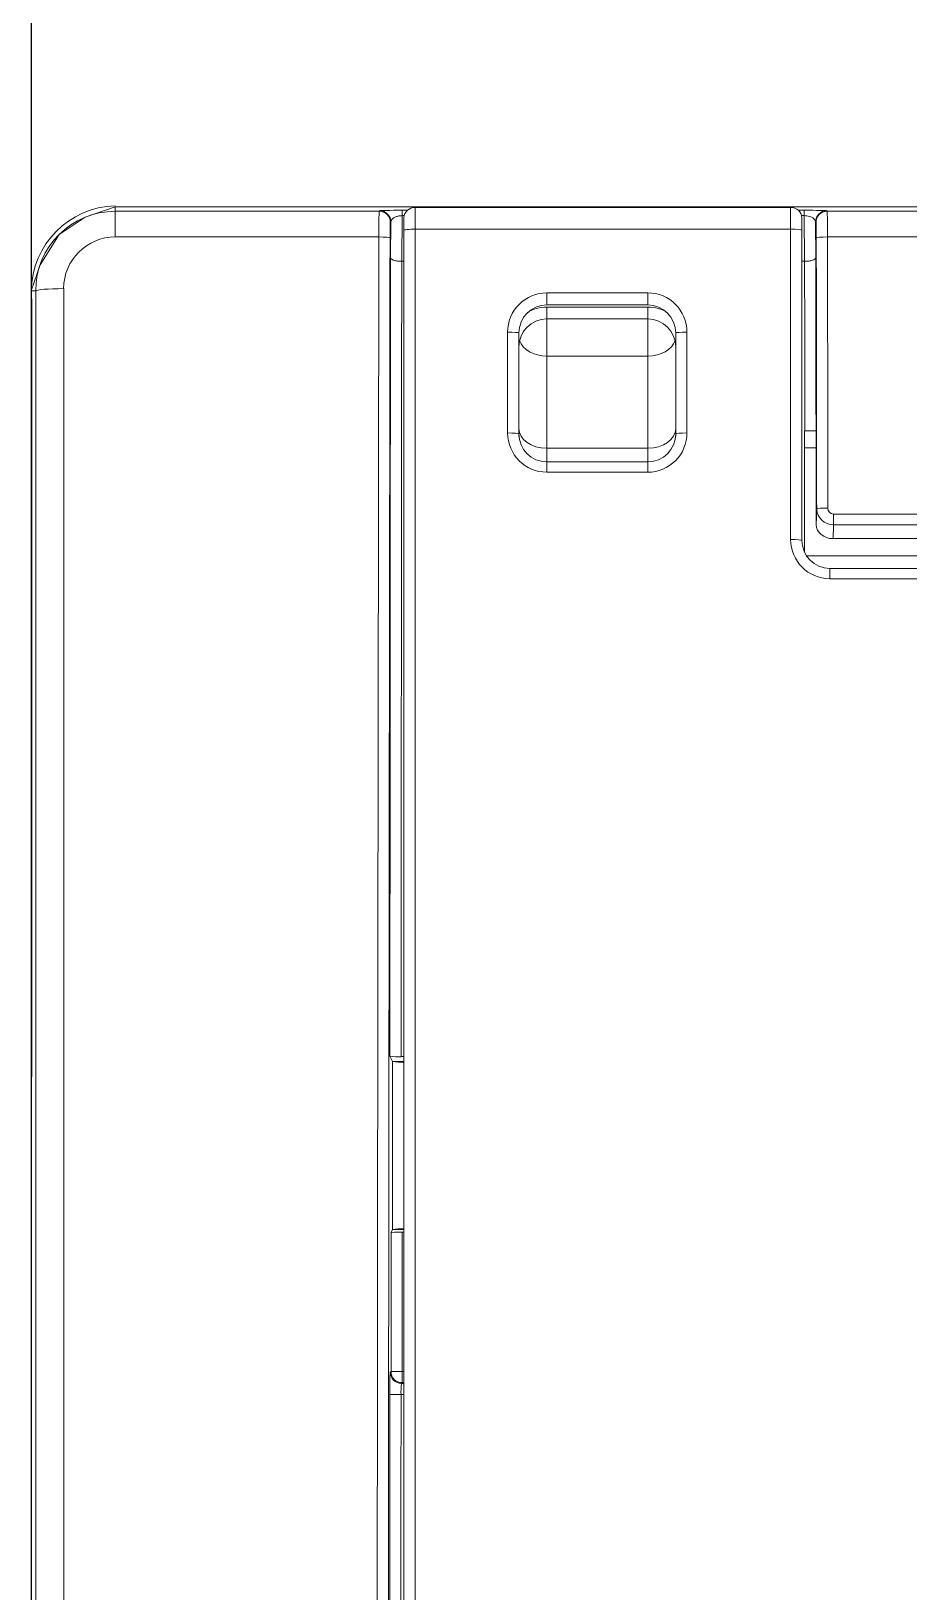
# Model space of a CAD drawing. Header units: millimetres. Extents: x 41350 to 54029, y 25852 to 34717.
# Drawn here: x 46903.9 to 46919.56, y 32970.82 to 32998.66 of the extents above; entities that cross this region are included whole.
import ezdxf

# ---------------------------------------------------------------- set-up
doc = ezdxf.new("R2010")
doc.units = ezdxf.units.MM
doc.set_wipeout_variables(frame=1)
doc.layers.add('! NO PLOT !', color=7, linetype='Continuous', true_color=0xff75dd, plot=False)
doc.layers.add('000-PI-Oprema', color=30, linetype='Continuous', lineweight=5)

# ---------------------------------------------------------------- blocks, each defined once
blk = doc.blocks.new('6EP4438-7EB00-3DX0')
at = {"layer": '000-PI-Oprema'}
for p, q in [((-21.541, 67.313), (-21.003, 67.5)), ((-21.003, 67.5), (21, 67.5)), ((-21.003, 67.5), (-21.003, 67.5)), ((-20.794, 67.5), (-21.003, 67.5)), ((-21, 67.5), (-21, 67.42)), ((-21, 67.42), (-16.293, 67.42)), ((-21, 66.962), (-21, 67.42)), ((20.794, 67.5), (-20.794, 67.5)), ((-16.293, 67.42), (-16.283, 67.43)), ((-15.881, 67.438), (-15.881, 67.343)), ((-15.881, 67.438), (-15.785, 67.438)), ((-8.95, 67.489), (-15.65, 67.489)), ((-15.65, 67.489), (-15.65, 67.1)), ((-13.3, 67.492), (-11.5, 67.492)), ((-13.3, 67.489), (-13.3, 67.492)), ((-11.5, 67.489), (-11.5, 67.492)), ((-8.95, 67.1), (-8.95, 67.489)), ((-8.815, 67.438), (-8.71, 67.438)), ((-8.71, 67.438), (-8.71, 67.343)), ((-8.307, 67.43), (-8.297, 67.42)), ((-8.297, 67.42), (21, 67.42)), ((-22.004, 67.004), (-21.541, 67.313)), ((-16.083, 67.23), (-16.093, 67.22)), ((-16.09, 66.59), (-16.083, 67.23)), ((-15.881, 67.343), (-15.89, 66.528)), ((-15.842, 67.343), (-15.881, 67.343)), ((-15.85, 67.083), (-15.85, 67.306)), ((-8.71, 67.343), (-8.755, 67.343)), ((-8.75, 67.306), (-8.75, 67.083)), ((-8.701, 66.528), (-8.71, 67.343)), ((-8.497, 67.22), (-8.507, 67.23)), ((-8.507, 67.23), (-8.5, 66.59)), ((-22.341, 66.468), (-22.004, 67.004)), ((-16.298, 66.962), (-21, 66.962)), ((-15.85, -22.751), (-15.85, 67.083)), ((-8.95, 67.1), (-15.65, 67.1)), ((-15.65, 67.1), (-15.65, -22.757)), ((-8.95, 61.564), (-8.95, 67.1)), ((-8.75, 67.083), (-8.75, 61.549)), ((21, 66.962), (-8.292, 66.962)), ((-22.5, 66), (-22.341, 66.468)), ((-15.85, 66.528), (-15.89, 66.528)), ((-15.89, 66.528), (-15.89, 66.528)), ((-8.701, 66.528), (-8.75, 66.528)), ((-8.7, 66.528), (-8.701, 66.528)), ((-22.5, -66), (-22.5, 66)), ((-22.421, 66), (-22.5, 66)), ((-21.921, 66.04), (-21.921, -66.04)), ((-22.5, -65.785), (-22.5, 65.785)), ((-13.3, 65.965), (-11.5, 65.965)), ((-13.3, 65.965), (-13.3, 65.749)), ((-13.3, 65.749), (-11.5, 65.749)), ((-11.5, 65.749), (-13.3, 65.749)), ((-11.5, 65.965), (-11.5, 65.749)), ((-13.3, 65.712), (-11.5, 65.712)), ((-13.3, 65.5), (-13.3, 65.712)), ((-11.5, 65.5), (-13.3, 65.5)), ((-11.5, 65.5), (-13.3, 65.5)), ((-13.3, 65.5), (-13.3, 64.837)), ((-11.5, 65.5), (-11.5, 65.712)), ((-11.5, 64.837), (-11.5, 65.5)), ((-14, 63.465), (-14, 65.265)), ((-13.8, 65.249), (-13.8, 63.449)), ((-11, 63.449), (-11, 65.249)), ((-10.8, 65.265), (-10.8, 63.465)), ((-11.5, 64.837), (-13.3, 64.837)), ((-13.3, 64.837), (-13.3, 63.193)), ((-11.5, 63.193), (-11.5, 64.837)), ((-8.704, 63.504), (-8.697, 63.504)), ((-8.497, 63.5), (-8.497, 63.501)), ((-8.497, 63.5), (-8.495, 61.879)), ((-13.8, 63.449), (-13.8, 63.4)), ((-11, 63.4), (-11, 63.449)), ((-13.3, 63.193), (-11.5, 63.193)), ((-13.3, 63.193), (-13.3, 62.949)), ((-13.3, 62.949), (-11.5, 62.949)), ((-13.3, 62.949), (-13.3, 62.765)), ((-11.5, 62.949), (-11.5, 63.193)), ((-11.5, 62.949), (-11.5, 62.765)), ((-8.496, 63.2), (-8.704, 63.2)), ((-11.5, 62.765), (-13.3, 62.765)), ((-8.494, 61.827), (-8.485, 62.11)), ((-8.495, 61.879), (-8.494, 61.827)), ((-8.186, 61.827), (-8.194, 61.58)), ((-8.186, 62.016), (15.709, 62.016)), ((-8.186, 61.827), (-8.186, 62.016)), ((15.709, 61.827), (-8.186, 61.827)), ((-8.194, 61.58), (-6.168, 61.58)), ((-8.452, 61.275), (-8.66, 61.275)), ((-8.2, 61.275), (-8.452, 61.275)), ((-6.161, 61.275), (-8.2, 61.275)), ((-8.25, 61.049), (-1.92, 61.049)), ((-8.25, 60.864), (-8.25, 61.049)), ((-1.92, 60.864), (-8.25, 60.864)), ((-16.101, 52.342), (-16.055, 52.25)), ((-16.055, 49.25), (-16.055, 52.25)), ((-15.85, 52.25), (-16.055, 52.25)), ((-15.85, 52.223), (-16.055, 52.25)), ((-15.901, 52.336), (-15.85, 52.336)), ((-16.055, 49.25), (-16.081, 49.198)), ((-16.081, 46.719), (-16.081, 49.198)), ((-16.055, 49.25), (-15.85, 49.277)), ((-16.055, 49.25), (-15.85, 49.25)), ((-15.881, 49.205), (-15.85, 49.205)), ((-15.881, 49.205), (-15.881, 46.719)), ((-16.096, 46.704), (-16.081, 46.719)), ((-15.881, 46.719), (-16.081, 46.719)), ((-15.881, 46.519), (-15.896, 46.504)), ((-15.896, 46.504), (-15.85, 46.504)), ((-15.881, 46.719), (-15.85, 46.719)), ((-15.881, 46.519), (-15.881, 46.719)), ((-15.85, 46.519), (-15.881, 46.519)), ((-15.85, 46.307), (-15.903, 46.307))]:
    blk.add_line(p, q, dxfattribs=at)
for centre, radius, start, end in [((-20.96, 65.98), 1.54, 91.5743, 179.2643), ((-20.999, 65.998), 1.422, 90.0497, 179.92), ((-4.756, 67.062), 11.543, 178.2217, 180.4958), ((-16.293, 67.22), 0.2, 0.0175, 89.9825), ((-16.283, 67.23), 0.2, 0.0175, 89.9825), ((-15.659, 67.297), 0.192, 87.4024, 177.3133), ((-8.941, 67.297), 0.192, 2.6912, 92.5931), ((-8.307, 67.23), 0.2, 90.0175, 179.9825), ((-8.297, 67.22), 0.2, 90.0175, 179.9825), ((-19.781, 67.063), 11.489, 359.4989, 1.7836), ((-20.999, 66.04), 0.923, 90.0887, 179.9456), ((45751.968, -0.007), 45768.315, 179.9161634, 180.0295583), ((-21.65, 65.972), 0.851, 178.1159, 188.7773), ((-13.3, 65.265), 0.7, 90.0061, 180.0083), ((-13.3, 65.249), 0.5, 90, 180), ((-11.5, 65.265), 0.7, 359.994, 89.9917), ((-11.5, 65.249), 0.5, 0, 90), ((-13.3, 65), 0.5, 90, 180), ((-13.3, 65.012), 0.7, 90.0114, 120.2176), ((-11.5, 65.011), 0.7, 58.9148, 89.9844), ((-11.5, 65), 0.5, 0, 90), ((-11.5, 65), 0.5, 0, 90), ((-8.649, 60.526), 2.978, 87.0909, 90.9392), ((-13.3, 63.465), 0.7, 179.994, 269.9917), ((-13.3, 63.449), 0.5, 180, 270), ((-11.5, 63.465), 0.7, 270.0061, 0.0083), ((-11.5, 63.449), 0.5, 270, 360), ((-8.192, 62.121), 0.294, 182.1013, 271.1495), ((-8.181, 62.12), 0.105, 177.263, 267.1032), ((-8.25, 61.564), 0.7, 179.994, 269.9917), ((-8.25, 61.549), 0.5, 180, 270), ((-15.95, 53.835), 1.5, 264.2112, 271.8601), ((-15.896, 46.704), 0.2, 180.0175, 269.9825), ((-15.881, 46.719), 0.2, 180.0175, 269.9825), ((-14.43, 46.354), 1.473, 174.1652, 181.8558)]:
    blk.add_arc(centre, radius, start, end, dxfattribs=at)
for centre, major_axis, ratio, start_param, end_param in [((-15.883, 67.43), (-0.4, 0), 0.020686, 4.706586, 6.262497), ((-13.3, 67.48), (-0.7, 0), 0.017455, 4.712389, 5.427645), ((-11.5, 67.48), (-0.7, 0), 0.017455, 3.997133, 4.712389), ((-8.707, 67.43), (-0.4, 0), 0.020686, 3.162281, 4.718192), ((-16.093, 66.92), (0, 0.3), 0.017455, 0.017453, 1.486996), ((-8.497, 66.92), (0, 0.3), 0.017455, 4.79619, 6.265732), ((-16.298, 66.945), (0.2, 0), 0.083703, 0.017515, 1.570919), ((-2.187, 0), (0, 799.8), 0.017455, 1.486996, 1.600324), ((-15.65, 67.083), (0.2, 0), 0.084141, 1.570796, 3.141593), ((-8.95, 67.083), (-0.2, 0), 0.084141, 3.141593, 4.712389), ((-8.292, 66.945), (-0.2, 0), 0.083703, 4.712266, 6.265671), ((-22.404, 0), (0, 799.799), 0.017455, -1.493061, -1.486996), ((-22.204, 0), (0, 800.002), 0.017451, -1.493061, -1.486995), ((-8.688, 41), (0, 424.81), 0.017455, 1.510521, 1.544093), ((-15.902, 41), (0, 424.81), 0.017455, -1.517805, -1.510521), ((-8.488, 41), (0, 424.61), 0.017463, 1.510639, 1.544097), ((-16.102, 41), (0, 424.609), 0.017463, -1.517772, -1.510639), ((-21.921, 65.999), (-0.5, 0), 0.082551, 4.71239, 6.265672), ((-14, 65.249), (-0.2, 0), 0.081847, 3.141593, 4.712389), ((-10.8, 65.249), (-0.2, 0), 0.081847, 4.712389, 6.283185), ((-13.3, 65.191), (0.5, 0), 0.707107, 3.367047, 4.712389), ((-11.5, 65.191), (0.5, 0), 0.707107, 4.712389, 6.05773), ((-13.3, 63.546), (0.5, 0), 0.707107, 3.141593, 4.712389), ((-11.5, 63.546), (0.5, 0), 0.707107, 4.712389, 6.283185), ((-16.115, 41), (0.517, 424.609), 0.017412, -1.522843, -1.51775), ((-14, 63.449), (-0.2, 0), 0.079596, 3.141593, 4.712389), ((-10.8, 63.449), (-0.2, 0), 0.079596, 4.712389, 6.283185), ((-8.285, 62.11), (-0.2, 0), 0.077657, 4.712283, 6.265679), ((-8.194, 61.829), (-0.3, 0.001), 0.830964, 0.012141, 1.574211), ((-8.95, 61.549), (-0.2, 0), 0.077221, 3.141593, 4.712389), ((-15.881, 49.198), (-0.2, 0), 0.034921, 4.712389, 6.265732), ((-16.096, 46.304), (0, 0.4), 0.017455, 0.017453, 1.558299), ((-8.688, 41), (0, 424.81), 0.017455, 1.558299, 1.570796), ((-15.903, 46.309), (0.2, 0), 0.012497, 3.159047, 4.712392), ((-8.488, 41), (0, 424.61), 0.017463, 1.558299, 1.570796)]:
    blk.add_ellipse(centre, major_axis=major_axis, ratio=ratio, start_param=start_param, end_param=end_param, dxfattribs=at)
for points, knots in [([(-15.881, 67.343), (-15.891, 67.342), (-15.911, 67.342), (-15.942, 67.337), (-15.971, 67.33), (-15.998, 67.321), (-16.025, 67.309), (-16.049, 67.292), (-16.066, 67.274), (-16.079, 67.253), (-16.082, 67.239), (-16.083, 67.23)], [0, 0, 0, 0, 0.072299, 0.149166, 0.232806, 0.324939, 0.426858, 0.552246, 0.700328, 0.823951, 1, 1, 1, 1]), ([(-8.507, 67.23), (-8.509, 67.239), (-8.511, 67.253), (-8.524, 67.274), (-8.542, 67.292), (-8.57, 67.311), (-8.607, 67.327), (-8.656, 67.34), (-8.693, 67.342), (-8.71, 67.343)], [0, 0, 0, 0, 0.176188, 0.300046, 0.448207, 0.573856, 0.738068, 0.877439, 1, 1, 1, 1]), ([(-16.09, 66.59), (-16.089, 66.585), (-16.086, 66.576), (-16.071, 66.564), (-16.052, 66.554), (-16.021, 66.543), (-15.968, 66.531), (-15.915, 66.529), (-15.89, 66.528)], [0, 0, 0, 0, 0.155995, 0.291573, 0.406727, 0.501468, 0.758814, 1, 1, 1, 1]), ([(-8.7, 66.528), (-8.688, 66.528), (-8.662, 66.529), (-8.625, 66.533), (-8.59, 66.539), (-8.552, 66.548), (-8.512, 66.565), (-8.505, 66.581), (-8.5, 66.59)], [0, 0, 0, 0, 0.119226, 0.242303, 0.369476, 0.500967, 0.710139, 1, 1, 1, 1]), ([(-22.421, -66), (-22.421, -60.511), (-22.421, -55.018), (-22.421, -44.024), (-22.421, -38.523), (-22.421, -22.017), (-22.421, -11.01), (-22.421, 5.508), (-22.421, 11.016), (-22.421, 22.028), (-22.421, 27.531), (-22.421, 44.032), (-22.421, 55.022), (-22.421, 66)], [0, 0, 0, 0, 0.125, 0.125, 0.25, 0.25, 0.5, 0.5, 0.625, 0.625, 0.75, 0.75, 1, 1, 1, 1])]:
    blk.add_open_spline(points, degree=3, knots=knots, dxfattribs=at)
blk.add_open_spline([(-22.49, 65.842), (-22.5, 22.04), (-22.5, -22.04), (-22.49, -65.842)], degree=3, dxfattribs=at)
blk = doc.blocks.new('*U443')
at = {"layer": '! NO PLOT !'}
blk.add_blockref('6EP4438-7EB00-3DX0', (0, 0), dxfattribs=at)
blk = doc.blocks.new('*U445')
at = {"layer": '! NO PLOT !', "color": 0, "linetype": 'ByBlock', "lineweight": -2, "transparency": 16777216}
blk.add_blockref('*U443', (0, 0), dxfattribs=at)

msp = doc.modelspace()

# ---------------------------------------------------------------- block references
at = {"layer": '! NO PLOT !'}
msp.add_blockref('*U445', (46926.397, 32928.028), dxfattribs=at)

# ---------------------------------------------------------------- next in the draw order: linework, layer by layer
at = {"layer": '! NO PLOT !', "ltscale": 0.25}
msp.add_line((46903.897, 33175.528), (46903.897, 32035.528), dxfattribs=at)

doc.saveas('drawing.dxf')
